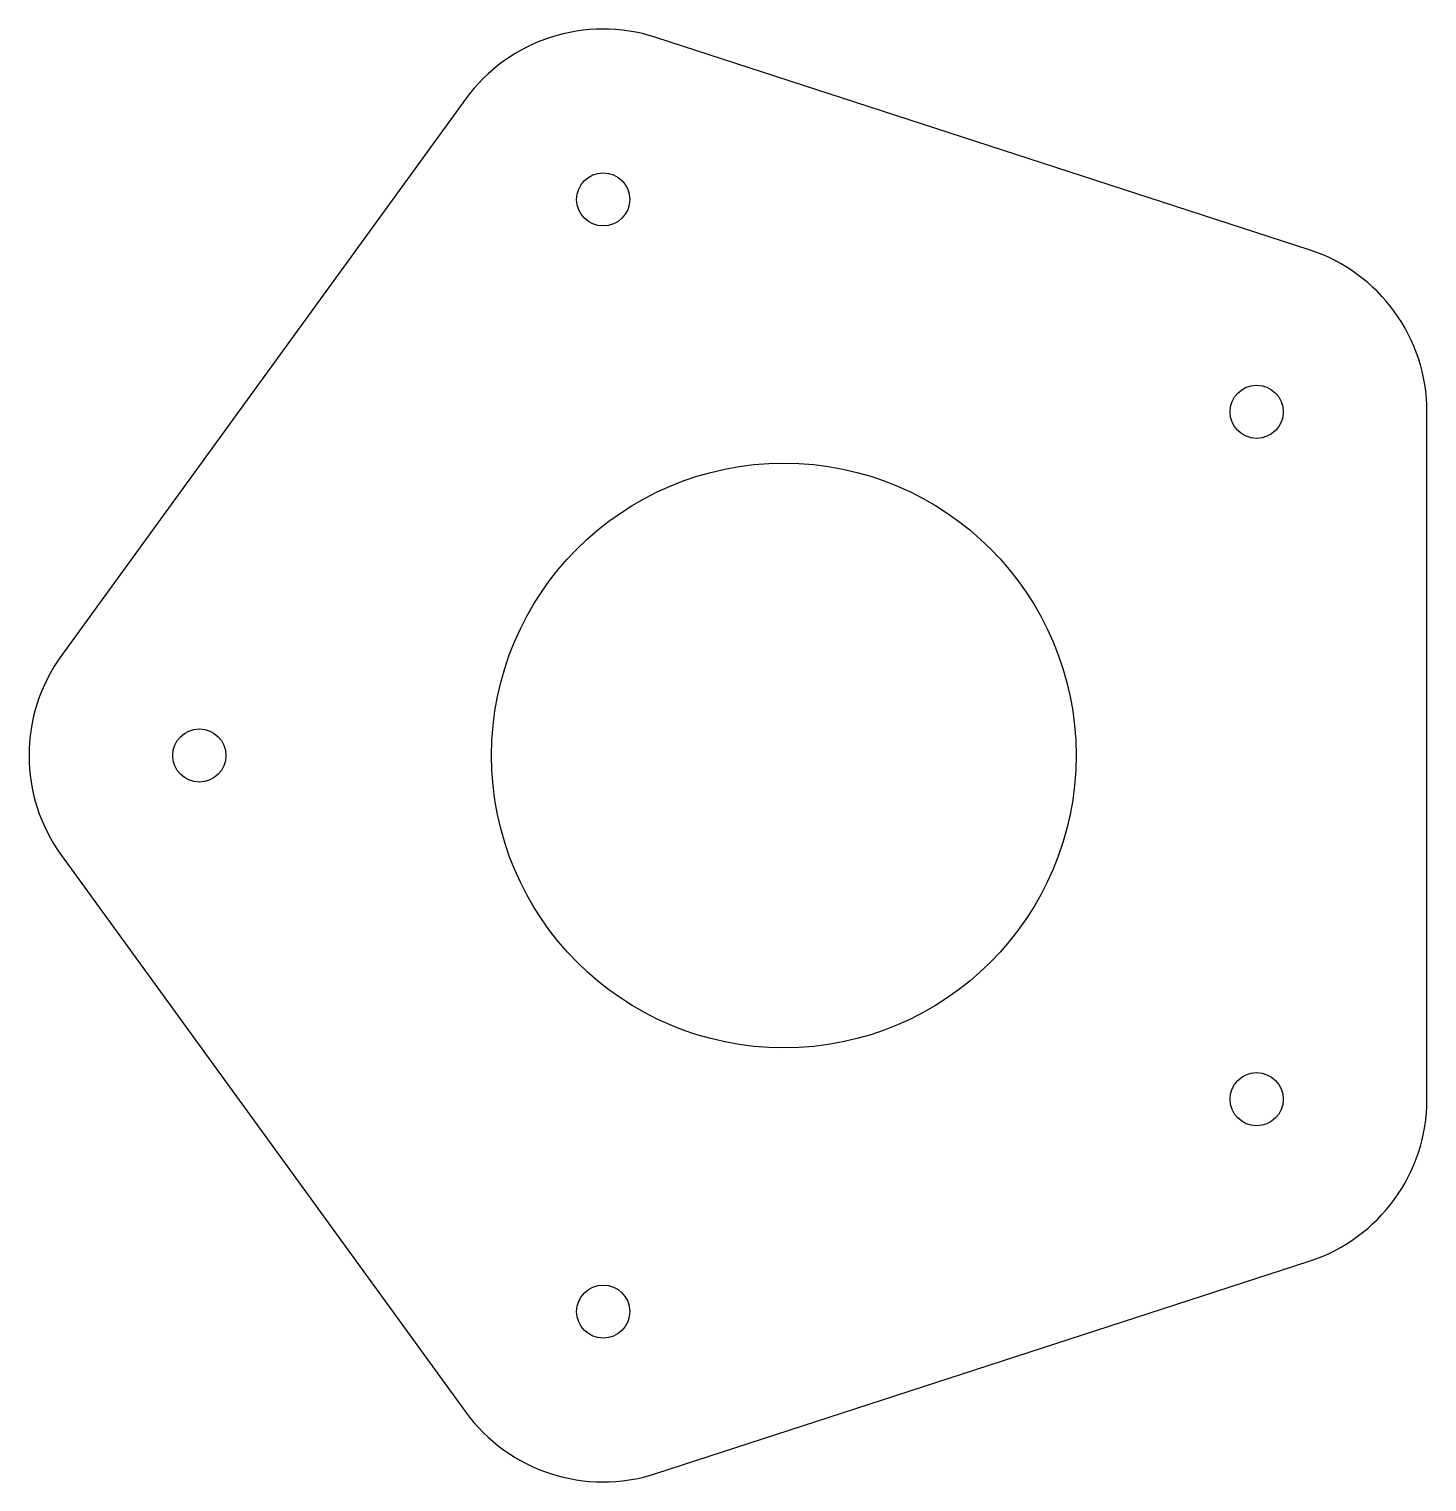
# Model space of a CAD drawing. Header units: inches. Extents: x -1.42 to 1.21, y -1.37 to 1.37.
import ezdxf

# ---------------------------------------------------------------- set-up
doc = ezdxf.new("R2010")
doc.units = ezdxf.units.IN
doc.header["$MEASUREMENT"] = 0

msp = doc.modelspace()

# ---------------------------------------------------------------- linework, layer by layer
msp.add_lwpolyline([(-0.5992, -1.2345, 0.32492), (-0.2409, -1.351), (0.989, -0.9514, 0.32492), (1.2104, -0.6466), (1.2104, 0.6466, 0.32492), (0.989, 0.9514), (-0.2409, 1.351, 0.32492), (-0.5992, 1.2345), (-1.3593, 0.1884, 0.32492), (-1.3593, -0.1884)], format="xyb", close=True)
for centre, radius in [((-0.3399, 1.0462), 0.05), ((0.8899, 0.6466), 0.05), ((0, 0), 0.55), ((-1.1, 0), 0.05), ((0.8899, -0.6466), 0.05), ((-0.3399, -1.0462), 0.05)]:
    msp.add_circle(centre, radius)

doc.saveas('drawing.dxf')
